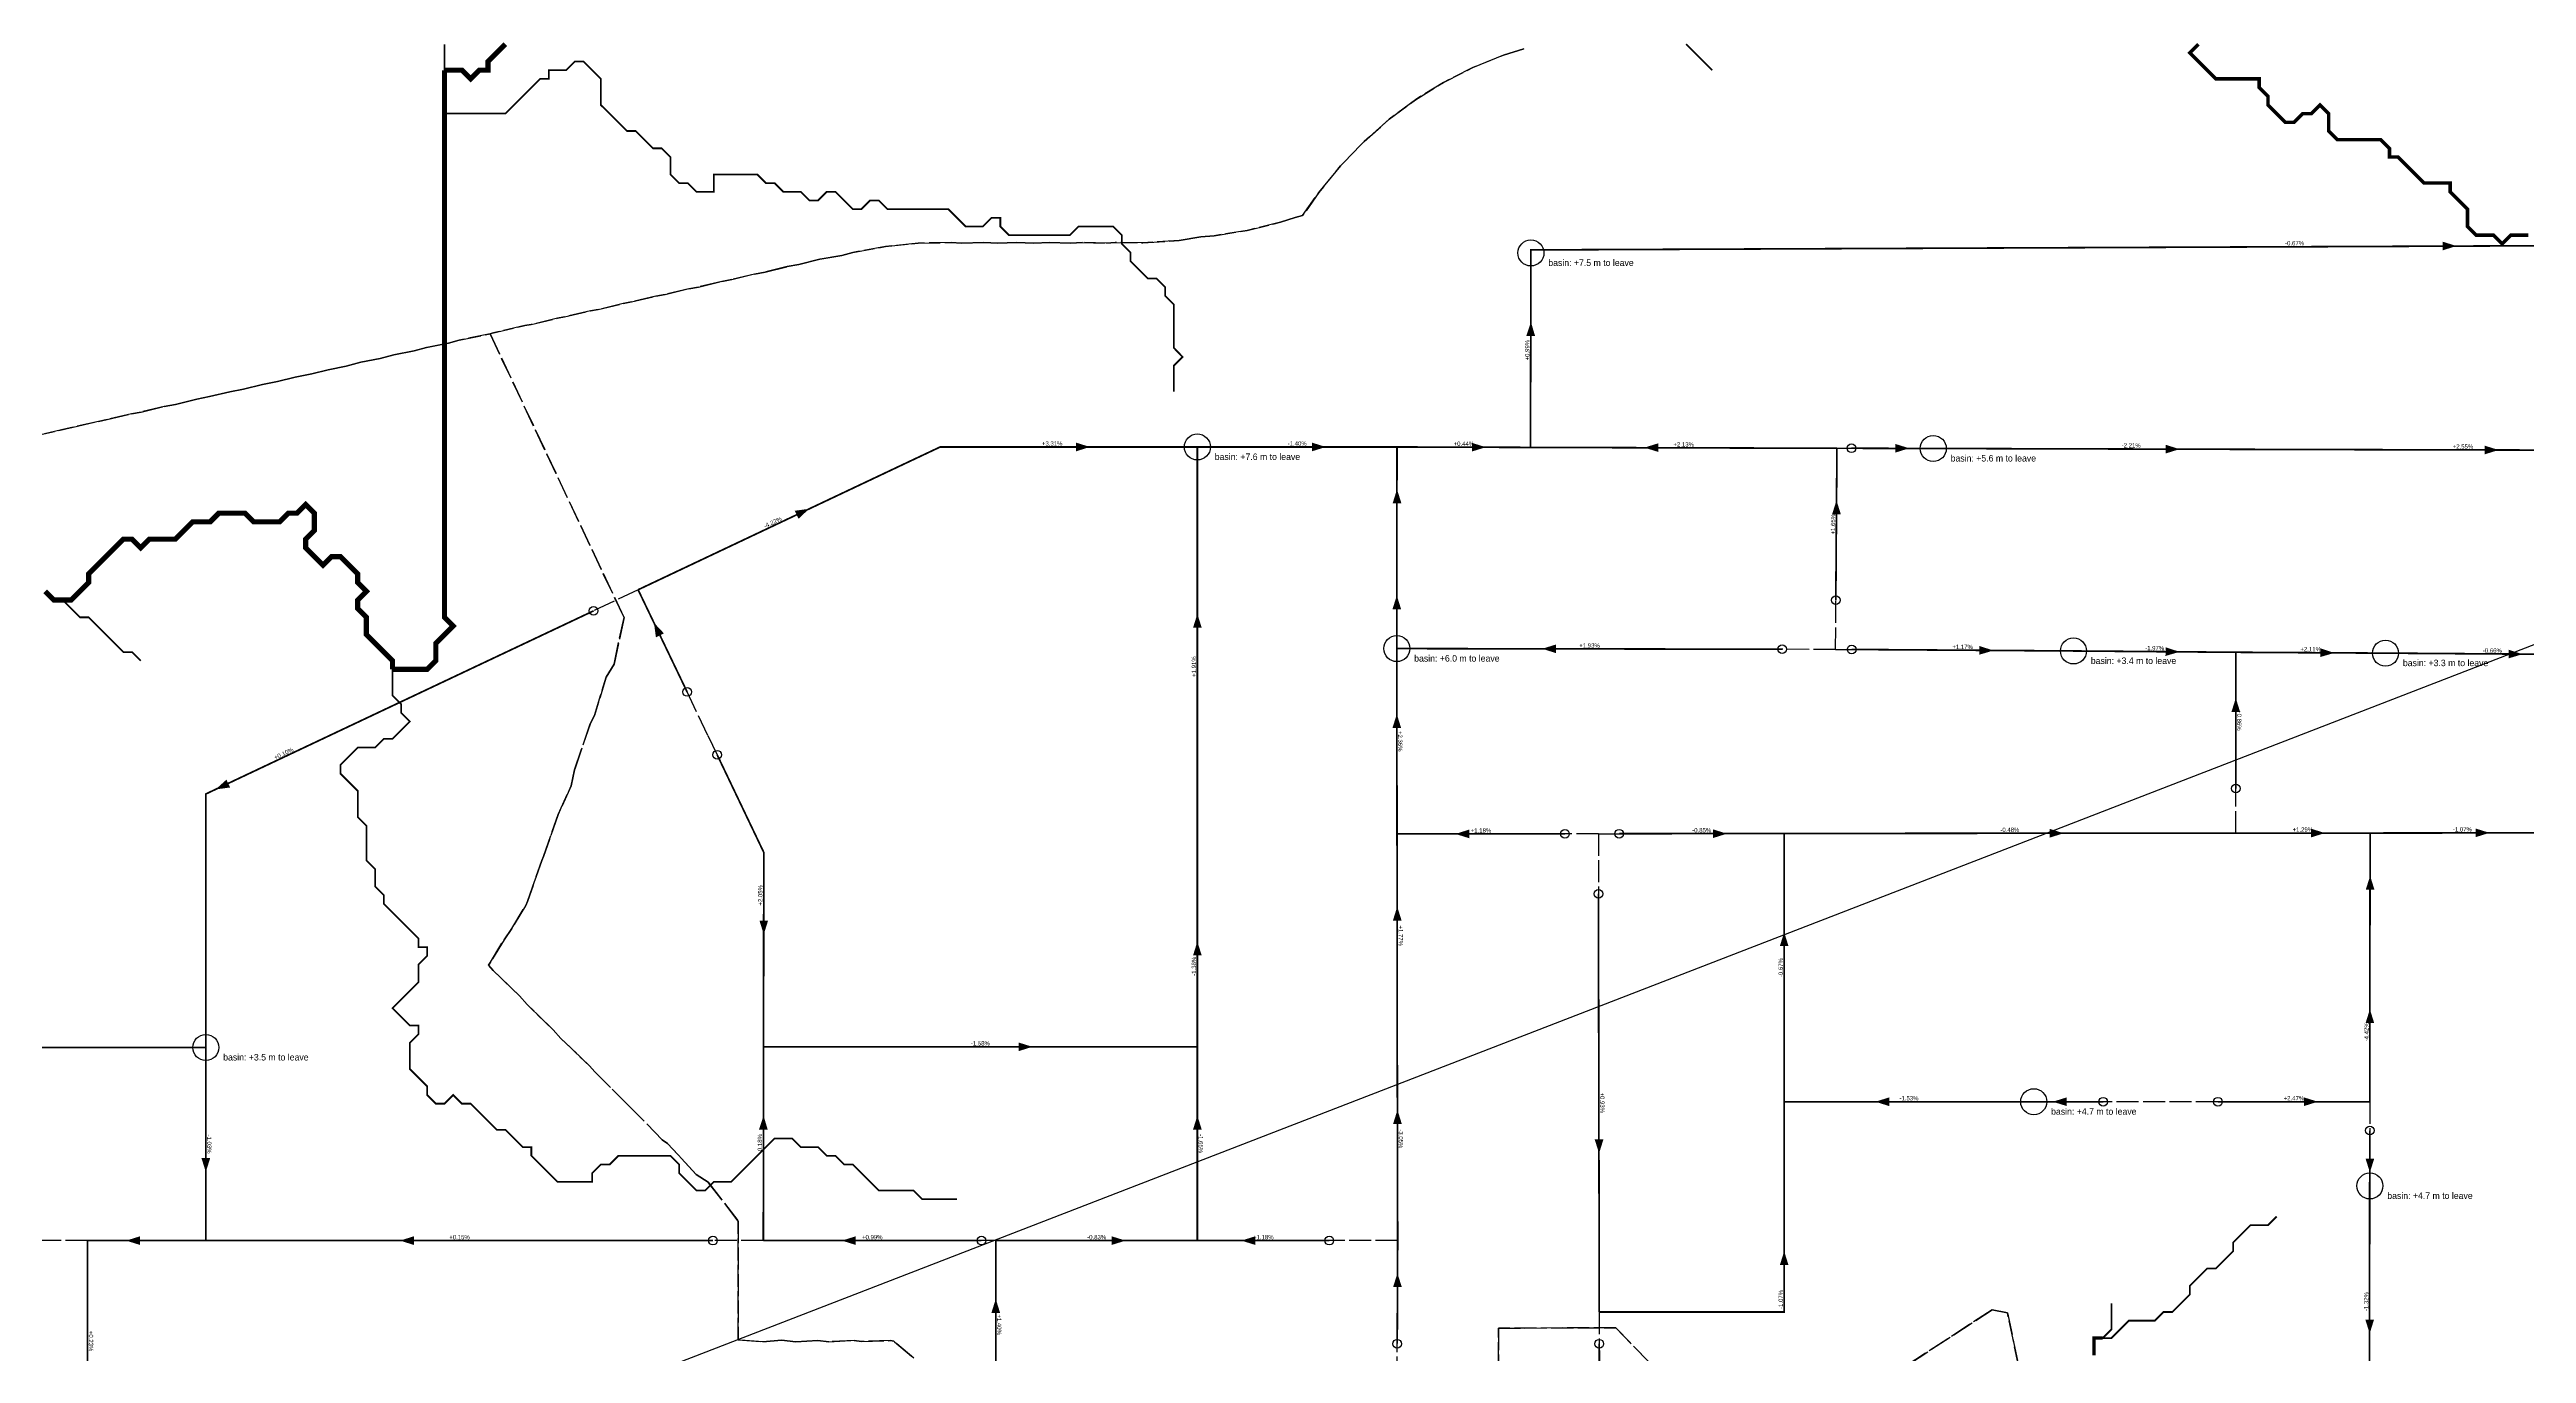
# Model space of a CAD drawing. Header units: metres. Extents: x 442821 to 452274, y 2561971 to 2571293.
# Drawn here: x 443657 to 444798, y 2565469 to 2566070 of the extents above; entities that cross this region are included whole.
import ezdxf
from ezdxf.enums import TextEntityAlignment as Align

# ---------------------------------------------------------------- set-up
doc = ezdxf.new("R2010")
doc.units = ezdxf.units.M
doc.header["$LTSCALE"] = 8
doc.linetypes.add('DASHDOT', pattern=[3.556, 2.54, -0.508, 0, -0.508])
doc.linetypes.add('DASHED', pattern=[1.524, 1.27, -0.254])
for name, color, linetype in [('A_ARROWS', 7, 'Continuous'), ('A_BASINS', 1, 'Continuous'), ('A_BRANCH', 7, 'Continuous'), ('A_BUILT_2006', 252, 'Continuous'), ('A_CATCHMENTS', 7, 'Continuous'), ('A_GRADIENT', 8, 'Continuous'), ('A_HEAD_GAP', 8, 'Continuous'), ('A_HEADS', 8, 'Continuous'), ('A_LATERAL', 7, 'Continuous'), ('A_STREAMS', 5, 'Continuous')]:
    doc.layers.add(name, color=color, linetype=linetype)

msp = doc.modelspace()

# ---------------------------------------------------------------- linework, layer by layer
at = {"layer": 'A_ARROWS', "color": 3}
for points in [[(444766.1, 2565979), (444759.7, 2565977), (444759.7, 2565981)], [(444339.6, 2565944), (444341.5, 2565937.6), (444337.5, 2565937.6)], [(444136.4, 2565886.4), (444130, 2565884.4), (444130, 2565888.4)], [(444245.1, 2565886.4), (444238.7, 2565884.4), (444238.7, 2565888.4)], [(444318.8, 2565886.3), (444312.4, 2565884.3), (444312.4, 2565888.3)], [(444391.9, 2565886.1), (444398.3, 2565888.1), (444398.3, 2565884.1)], [(444513.9, 2565885.8), (444507.5, 2565883.8), (444507.5, 2565887.8)], [(444638.5, 2565885.4), (444632.1, 2565883.4), (444632.1, 2565887.4)], [(444785.5, 2565885), (444779.1, 2565883), (444779.1, 2565887)], [(444277.9, 2565866.9), (444279.9, 2565860.5), (444275.9, 2565860.5)], [(444480.4, 2565861.8), (444482.4, 2565855.4), (444478.4, 2565855.4)], [(444007, 2565857.9), (444002.1, 2565853.3), (444000.4, 2565857)], [(444277.8, 2565818), (444279.8, 2565811.6), (444275.8, 2565811.6)], [(443935.5, 2565805.4), (443940.1, 2565800.5), (443936.4, 2565798.7)], [(444185.9, 2565809.5), (444187.9, 2565803.1), (444183.9, 2565803.1)], [(444344.8, 2565793.4), (444351.2, 2565795.4), (444351.2, 2565791.4)], [(444552.7, 2565792.6), (444546.3, 2565790.7), (444546.3, 2565794.7)], [(444638.5, 2565792), (444632, 2565790.1), (444632.1, 2565794.1)], [(444709.8, 2565791.5), (444703.3, 2565789.6), (444703.4, 2565793.6)], [(444796.5, 2565790.9), (444790.1, 2565789), (444790.1, 2565793)], [(444664.4, 2565770.7), (444666.4, 2565764.3), (444662.4, 2565764.3)], [(444277.8, 2565763.3), (444279.8, 2565756.9), (444275.8, 2565756.9)], [(444304.8, 2565708.1), (444311.2, 2565710.1), (444311.2, 2565706.1)], [(444429.9, 2565708.2), (444423.5, 2565706.2), (444423.5, 2565710.2)], [(444585.1, 2565708.4), (444578.7, 2565706.4), (444578.7, 2565710.4)], [(444705.5, 2565708.5), (444699.1, 2565706.5), (444699.1, 2565710.5)], [(444781.3, 2565708.6), (444774.9, 2565706.6), (444774.9, 2565710.6)], [(444726.3, 2565688.8), (444728.3, 2565682.4), (444724.3, 2565682.4)], [(443986.1, 2565661.8), (443984.1, 2565668.2), (443988.1, 2565668.2)], [(444278, 2565674.6), (444280, 2565668.2), (444276, 2565668.2)], [(444185.9, 2565658.5), (444187.9, 2565652.1), (444183.9, 2565652.1)], [(444456.3, 2565662.8), (444458.3, 2565656.4), (444454.3, 2565656.4)], [(444726.2, 2565627.3), (444728.2, 2565620.9), (444724.2, 2565620.9)], [(444109.9, 2565610), (444103.5, 2565608), (444103.5, 2565612)], [(444498.3, 2565584.7), (444504.7, 2565586.7), (444504.7, 2565582.7)], [(444580.1, 2565584.7), (444586.5, 2565586.7), (444586.5, 2565582.7)], [(444702.2, 2565584.7), (444695.8, 2565582.7), (444695.8, 2565586.7)], [(443986, 2565578.3), (443987.9, 2565571.9), (443983.9, 2565571.9)], [(444185.9, 2565578.3), (444187.9, 2565571.9), (444183.9, 2565571.9)], [(444278.1, 2565580.9), (444280.1, 2565574.5), (444276.1, 2565574.5)], [(444371, 2565560.9), (444369, 2565567.3), (444373, 2565567.3)], [(444726.2, 2565552.1), (444724.2, 2565558.5), (444728.2, 2565558.5)], [(444022.1, 2565520.7), (444028.5, 2565522.7), (444028.5, 2565518.7)], [(444152.8, 2565520.7), (444146.4, 2565518.7), (444146.4, 2565522.7)], [(444206.2, 2565520.7), (444212.6, 2565522.7), (444212.6, 2565518.7)], [(444456.3, 2565515.8), (444458.3, 2565509.4), (444454.3, 2565509.4)], [(444278.1, 2565505.7), (444280.1, 2565499.3), (444276.1, 2565499.3)], [(444093, 2565493.8), (444095, 2565487.4), (444091, 2565487.4)], [(444726.1, 2565477.9), (444724.1, 2565484.3), (444728.1, 2565484.3)]]:
    msp.add_solid(points, dxfattribs=at)
at = {"layer": 'A_ARROWS', "color": 2}
for points in [[(443733.5, 2565728.6), (443738.5, 2565733.1), (443740.2, 2565729.5)], [(443729, 2565552.3), (443727, 2565558.7), (443731, 2565558.7)], [(443692.3, 2565520.7), (443698.7, 2565522.7), (443698.7, 2565518.7)], [(443818.5, 2565520.7), (443824.9, 2565522.7), (443824.9, 2565518.7)]]:
    msp.add_solid(points, dxfattribs=at)
at = {"layer": 'A_BASINS', "color": 1}
for centre in [(444339.6, 2565975.8), (444185.9, 2565886.4), (444525, 2565885.7), (444277.8, 2565793.5), (444589.6, 2565792.4), (444733.4, 2565791.4), (443729, 2565609.7), (444571.3, 2565584.7), (444726.2, 2565545.9)]:
    msp.add_circle(centre, 6, dxfattribs=at)
at = {"layer": 'A_BRANCH', "color": 3, "const_width": 0.8}
for points in [[(444480.1, 2565815.8), (444480.6, 2565885.8)], [(444487.3, 2565885.8), (444525, 2565885.7)], [(443950.8, 2565773.5), (443928.2, 2565820.6)], [(444455.4, 2565793.2), (444277.8, 2565793.5)], [(444664.4, 2565729), (444664.4, 2565791.8)], [(444355.3, 2565708.1), (444277.9, 2565708.1)], [(444370.7, 2565680.5), (444371.1, 2565487.8)], [(444603.3, 2565584.7), (444571.3, 2565584.7)], [(444726.2, 2565571.4), (444726.1, 2565545.9)], [(444086.4, 2565520.7), (443985.9, 2565520.7)], [(444093, 2565443.4), (444093, 2565520.7)], [(444246.7, 2565520.7), (444185.9, 2565520.7)], [(444278, 2565473.2), (444278.2, 2565520.7)]]:
    msp.add_lwpolyline(points, dxfattribs=at)
at = {"layer": 'A_BRANCH', "color": 2, "linetype": 'DASHED', "const_width": 0.8}
for points in [[(443907.7, 2565810.9), (443729, 2565726.5), (443729, 2565609.7)], [(443413.7, 2565547.3), (443413.7, 2565609.7), (443729, 2565609.7)], [(443962.7, 2565520.7), (443729, 2565520.7)]]:
    msp.add_lwpolyline(points, dxfattribs=at)
at = {"layer": 'A_BRANCH', "color": 2, "const_width": 0.8}
msp.add_lwpolyline([(444371.1, 2565473.2), (444371.3, 2565398.7)], dxfattribs=at)
at = {"layer": 'A_BUILT_2006', "color": 252}
msp.add_lwpolyline([(444422.4, 2563343.7), (444425.8, 2563359.7), (444354.3, 2563402.3), (444079.1, 2562950.6), (443944.5, 2563054.6), (443895.5, 2563534.9), (443894.2, 2564981.6), (443353.4, 2565026.3), (443356.8, 2565236.3), (445139.7, 2565926.1), (445353.1, 2566067)], dxfattribs=at)
at = {"layer": 'A_CATCHMENTS', "color": 1, "linetype": 'DASHED'}
msp.add_lwpolyline([(444336.3, 2566069.9), (444327, 2566067), (444312.8, 2566061.2), (444299.3, 2566054.4), (444286.4, 2566046.4), (444274.3, 2566037.4), (444262.8, 2566027.2), (444251.9, 2566015.9), (444241.8, 2566003.6), (444234.4, 2565993), (444231, 2565992.2), (444224.2, 2565990), (444208.9, 2565986.2), (444193.6, 2565983.7), (444187.5, 2565983.2), (444177.5, 2565981.6), (444160.8, 2565980.4), (444148, 2565980.6), (444144.1, 2565980.3), (444132.9, 2565980.6), (444127.4, 2565980.3), (444117.8, 2565980.6), (444110.6, 2565980.3), (444102.6, 2565980.6), (444093.9, 2565980.3), (444087.5, 2565980.6), (444077.2, 2565980.3), (444072.4, 2565980.6), (444057.3, 2565980.3), (444042.2, 2565978.7), (444027.1, 2565976), (444022.1, 2565974.7), (444012, 2565972.9), (444002.3, 2565970.5), (443996.9, 2565969.5), (443986.8, 2565967), (443981.8, 2565966.1), (443971.4, 2565963.6), (443966.7, 2565962.7), (443956, 2565960.1), (443951.6, 2565959.3), (443940.6, 2565956.7), (443936.4, 2565955.9), (443925.2, 2565953.2), (443921.3, 2565952.5), (443909.8, 2565949.7), (443906.2, 2565949.1), (443894.3, 2565946.3), (443891.1, 2565945.7), (443878.9, 2565942.8), (443876, 2565942.3), (443860.9, 2565938.8), (443860, 2565938.5), (443845.8, 2565935.6), (443840.8, 2565934.3), (443830.7, 2565932.2), (443825, 2565930.7), (443815.6, 2565928.8), (443809.3, 2565927.2), (443800.5, 2565925.4), (443793.6, 2565923.7), (443785.4, 2565922), (443777.9, 2565920.1), (443770.2, 2565918.6), (443762.1, 2565916.6), (443755.1, 2565915.2), (443746.4, 2565913.1), (443740, 2565911.8), (443730.7, 2565909.6), (443724.9, 2565908.4), (443715, 2565906), (443709.8, 2565905), (443699.2, 2565902.5), (443694.7, 2565901.6), (443683.5, 2565899), (443679.6, 2565898.2), (443667.8, 2565895.5), (443664.5, 2565894.8), (443649.4, 2565891.3)], dxfattribs=at)
at = {"layer": 'A_CATCHMENTS', "color": 3, "linetype": 'DASHED'}
for points in [[(444055.2, 2565466.6), (444046.4, 2565474), (444046.1, 2565474.3), (444044.5, 2565474.6), (444031.2, 2565474.2), (444027.8, 2565474.7), (444016.1, 2565474.1), (444011, 2565474.7), (444000.9, 2565474.1), (444000.9, 2565474.1), (443994.2, 2565474.8), (443985.7, 2565474.1), (443974.3, 2565475), (443974.3, 2565529.7), (443960.5, 2565547.6), (443954.9, 2565551.2), (443941.8, 2565565.5), (443939.3, 2565567.2), (443923.8, 2565583), (443923.5, 2565583.3), (443908.2, 2565598.4), (443905.8, 2565601.2), (443892.6, 2565613.9), (443889, 2565617.9), (443877, 2565629.5), (443873.5, 2565633.5), (443861.4, 2565645.2), (443859.2, 2565647.6), (443860.2, 2565649), (443866.4, 2565659.3), (443870, 2565664.5), (443876.3, 2565675), (443876.5, 2565675.1), (443877.3, 2565677), (443883.8, 2565695.9), (443884.6, 2565697.7), (443891.3, 2565717), (443897.4, 2565730.2), (443898.9, 2565737.6), (443906.2, 2565759.1), (443908.1, 2565762.7), (443913.5, 2565780.4), (443917.1, 2565786.3), (443921.7, 2565807.8), (443860, 2565938.5), (443860.9, 2565938.8), (443876, 2565942.3), (443878.9, 2565942.8), (443891.1, 2565945.7), (443894.3, 2565946.3), (443906.2, 2565949.1), (443909.8, 2565949.7), (443921.3, 2565952.5), (443925.2, 2565953.2), (443936.4, 2565955.9), (443940.6, 2565956.7), (443951.6, 2565959.3), (443956, 2565960.1), (443966.7, 2565962.7), (443971.4, 2565963.6), (443981.8, 2565966.1), (443986.8, 2565967), (443996.9, 2565969.5), (444002.3, 2565970.5), (444012, 2565972.9), (444022.1, 2565974.7), (444027.1, 2565976), (444042.2, 2565978.7), (444057.3, 2565980.3), (444072.4, 2565980.6), (444077.2, 2565980.3), (444087.5, 2565980.6), (444093.9, 2565980.3), (444102.6, 2565980.6), (444110.6, 2565980.3), (444117.8, 2565980.6), (444127.4, 2565980.3), (444132.9, 2565980.6), (444144.1, 2565980.3), (444148, 2565980.6), (444160.8, 2565980.4), (444177.5, 2565981.6), (444187.5, 2565983.2), (444193.6, 2565983.7), (444208.9, 2565986.2), (444224.2, 2565990), (444231, 2565992.2), (444234.4, 2565993), (444241.8, 2566003.6), (444251.9, 2566015.9), (444262.8, 2566027.2), (444274.3, 2566037.4), (444286.4, 2566046.4), (444299.3, 2566054.4), (444312.8, 2566061.2), (444327, 2566067), (444336.3, 2566069.9)], [(444587.1, 2565354.4), (444559.2, 2565487.4), (444552.1, 2565488.8), (444503.8, 2565457.3)], [(444393.9, 2565464.8), (444378.7, 2565480.5), (444324.6, 2565480.4), (444324.6, 2565463.8)]]:
    msp.add_lwpolyline(points, dxfattribs=at)
at = {"layer": 'A_CATCHMENTS', "color": 2, "linetype": 'DASHED'}
for points in [[(443649.4, 2565891.3), (443664.5, 2565894.8), (443667.8, 2565895.5), (443679.6, 2565898.2), (443683.5, 2565899), (443694.7, 2565901.6), (443699.2, 2565902.5), (443709.8, 2565905), (443715, 2565906), (443724.9, 2565908.4), (443730.7, 2565909.6), (443740, 2565911.8), (443746.4, 2565913.1), (443755.1, 2565915.2), (443762.1, 2565916.6), (443770.2, 2565918.6), (443777.9, 2565920.1), (443785.4, 2565922), (443793.6, 2565923.7), (443800.5, 2565925.4), (443809.3, 2565927.2), (443815.6, 2565928.8), (443825, 2565930.7), (443830.7, 2565932.2), (443840.8, 2565934.3), (443845.8, 2565935.6), (443860, 2565938.5), (443921.7, 2565807.8), (443917.1, 2565786.3), (443913.5, 2565780.4), (443908.1, 2565762.7), (443906.2, 2565759.1), (443898.9, 2565737.6), (443897.4, 2565730.2), (443891.3, 2565717), (443884.6, 2565697.7), (443883.8, 2565695.9), (443877.3, 2565677), (443876.5, 2565675.1), (443876.3, 2565675), (443870, 2565664.5), (443866.4, 2565659.3), (443860.2, 2565649), (443859.2, 2565647.6), (443861.4, 2565645.2), (443873.5, 2565633.5), (443877, 2565629.5), (443889, 2565617.9), (443892.6, 2565613.9), (443905.8, 2565601.2), (443908.2, 2565598.4), (443923.5, 2565583.3), (443923.8, 2565583), (443939.3, 2565567.2), (443941.8, 2565565.5), (443954.9, 2565551.2), (443960.5, 2565547.6), (443974.3, 2565529.7), (443974.3, 2565475), (443985.7, 2565474.1), (443994.2, 2565474.8), (444000.9, 2565474.1), (444011, 2565474.7), (444016.1, 2565474.1), (444027.8, 2565474.7), (444031.2, 2565474.2), (444044.5, 2565474.6), (444046.1, 2565474.3), (444046.4, 2565474), (444055.2, 2565466.6)], [(444503.8, 2565457.3), (444552.1, 2565488.8), (444559.2, 2565487.4), (444587.1, 2565354.4)], [(444324.6, 2565463.8), (444324.6, 2565480.4), (444378.7, 2565480.5), (444393.9, 2565464.8)]]:
    msp.add_lwpolyline(points, dxfattribs=at)
at = {"layer": 'A_HEAD_GAP', "color": 8, "linetype": 'DASHED'}
for points in [[(444480.6, 2565885.8), (444487.3, 2565885.8)], [(443928.2, 2565820.6), (443907.7, 2565810.9)], [(444480, 2565793.1), (444480.1, 2565815.8)], [(444480, 2565793.1), (444455.4, 2565793.2)], [(444480, 2565793.1), (444487.4, 2565793.1)], [(443960.4, 2565753.4), (443950.8, 2565773.5)], [(443960.4, 2565753.4), (443964.6, 2565744.6)], [(444664.4, 2565708.5), (444664.4, 2565729)], [(444370.7, 2565708.2), (444355.3, 2565708.1)], [(444370.7, 2565708.2), (444370.7, 2565680.5)], [(444370.7, 2565708.2), (444380.3, 2565708.2)], [(444656.2, 2565584.7), (444603.3, 2565584.7)], [(444726.2, 2565584.7), (444726.2, 2565571.4)], [(443674.5, 2565520.7), (443650.2, 2565520.7)], [(443985.9, 2565520.7), (443962.7, 2565520.7)], [(444093, 2565520.7), (444086.4, 2565520.7)], [(444278.2, 2565520.7), (444246.7, 2565520.7)], [(444371.1, 2565487.8), (444371.1, 2565473.2)], [(444277.9, 2565457.1), (444278, 2565473.2)]]:
    msp.add_lwpolyline(points, dxfattribs=at)
at = {"layer": 'A_HEADS', "color": 3}
for centre in [(444487.3, 2565885.8), (444480.1, 2565815.8), (444455.4, 2565793.2), (444487.4, 2565793.1), (443950.8, 2565773.5), (443964.6, 2565744.6), (444664.4, 2565729), (444355.3, 2565708.1), (444380.3, 2565708.2), (444370.7, 2565680.5), (444603.3, 2565584.7), (444656.2, 2565584.7), (444726.2, 2565571.4), (444086.4, 2565520.7), (444246.7, 2565520.7), (444278, 2565473.2)]:
    msp.add_circle(centre, 2, dxfattribs=at)
at = {"layer": 'A_HEADS', "color": 2}
for centre in [(443907.7, 2565810.9), (443962.7, 2565520.7), (444371.1, 2565473.2)]:
    msp.add_circle(centre, 2, dxfattribs=at)
at = {"layer": 'A_LATERAL', "color": 3, "const_width": 0.8}
for points in [[(444339.4, 2565886.2), (444339.6, 2565975.8)], [(444053.6, 2565879.9), (444067.4, 2565886.4), (444185.9, 2565886.4)], [(444185.9, 2565684.1), (444185.9, 2565886.4)], [(444277.8, 2565827.7), (444277.9, 2565886.4)], [(444480.6, 2565885.8), (444339.4, 2565886.2)], [(444707.5, 2565885.2), (444830.8, 2565884.9)], [(444277.9, 2565708.1), (444277.8, 2565793.5)], [(444487.4, 2565793.1), (444589.6, 2565792.4)], [(444664.4, 2565791.8), (444733.4, 2565791.4)], [(443964.6, 2565744.6), (443986.1, 2565699.6), (443986, 2565610)], [(444278, 2565614.4), (444277.9, 2565708.1)], [(444664.4, 2565708.5), (444726.3, 2565708.5)], [(444726.2, 2565649.1), (444726.3, 2565708.5)], [(444656.2, 2565584.7), (444726.2, 2565584.7)]]:
    msp.add_lwpolyline(points, dxfattribs=at)
at = {"layer": 'A_LATERAL', "color": 3, "linetype": 'DASHDOT', "const_width": 0.8}
for points in [[(444339.6, 2565975.8), (444339.6, 2565977.2), (445044.7, 2565980.1)], [(444185.9, 2565886.4), (444277.9, 2565886.4)], [(444525, 2565885.7), (444707.5, 2565885.2)], [(443928.2, 2565820.6), (444053.6, 2565879.9)], [(444277.8, 2565793.5), (444277.8, 2565827.7)], [(444589.6, 2565792.4), (444664.4, 2565791.8)], [(444733.4, 2565791.4), (444831.9, 2565790.7)], [(444380.3, 2565708.2), (444456.3, 2565708.3)], [(444456.3, 2565708.3), (444664.4, 2565708.5)], [(444456.3, 2565584.7), (444456.3, 2565708.3)], [(444726.3, 2565708.5), (444811.3, 2565708.6)], [(444185.9, 2565610), (444185.9, 2565684.1)], [(444726.2, 2565584.7), (444726.2, 2565649.1)], [(443985.9, 2565520.7), (443986, 2565610)], [(443986, 2565610), (444185.9, 2565610)], [(444185.9, 2565520.7), (444185.9, 2565610)], [(444278.2, 2565520.7), (444278, 2565614.4)], [(444371.1, 2565487.8), (444456.3, 2565487.8), (444456.3, 2565584.7)], [(444571.3, 2565584.7), (444456.3, 2565584.7)], [(444726.1, 2565545.9), (444726, 2565439.2)], [(444093, 2565520.7), (444185.9, 2565520.7)]]:
    msp.add_lwpolyline(points, dxfattribs=at)
at = {"layer": 'A_LATERAL', "color": 3, "linetype": 'DASHED', "const_width": 0.8}
msp.add_lwpolyline([(444277.9, 2565886.4), (444339.4, 2565886.2)], dxfattribs=at)
at = {"layer": 'A_LATERAL', "color": 2, "linetype": 'DASHDOT', "const_width": 0.8}
for points in [[(443729, 2565609.7), (443729, 2565520.7)], [(443729, 2565520.7), (443674.5, 2565520.7)]]:
    msp.add_lwpolyline(points, dxfattribs=at)
at = {"layer": 'A_LATERAL', "color": 2, "linetype": 'DASHED', "const_width": 0.8}
msp.add_lwpolyline([(443674.5, 2565520.7), (443674.5, 2565428)], dxfattribs=at)
at = {"layer": 'A_STREAMS', "color": 5}
for points, const_width in [([(443867, 2566072), (443863, 2566068), (443859, 2566064), (443859, 2566060), (443855, 2566060), (443851, 2566056), (443847, 2566060), (443843, 2566060), (443839, 2566060)], 2.4), ([(443839, 2566072), (443839, 2566068), (443839, 2566064), (443839, 2566060)], 0.8), ([(444423.1, 2566060), (444419.1, 2566064), (444415.1, 2566068), (444411.1, 2566072)], 0.8), ([(444799.2, 2565984), (444795.2, 2565984), (444791.2, 2565984), (444787.2, 2565980), (444783.2, 2565984), (444779.2, 2565984), (444775.2, 2565984), (444771.2, 2565988), (444771.2, 2565992), (444771.2, 2565996), (444767.2, 2566000), (444763.2, 2566004), (444763.2, 2566008), (444759.2, 2566008), (444755.2, 2566008), (444751.2, 2566008), (444747.2, 2566012), (444743.2, 2566016), (444739.2, 2566020), (444735.2, 2566020), (444735.2, 2566024), (444731.2, 2566028), (444727.2, 2566028), (444723.2, 2566028), (444719.2, 2566028), (444715.2, 2566028), (444711.2, 2566028), (444707.2, 2566032), (444707.2, 2566036), (444707.2, 2566040), (444703.2, 2566044), (444699.2, 2566040), (444695.2, 2566040), (444691.2, 2566036), (444687.2, 2566036), (444683.2, 2566040), (444679.2, 2566044), (444679.2, 2566048), (444675.2, 2566052), (444675.2, 2566056), (444671.2, 2566056), (444667.2, 2566056), (444663.2, 2566056), (444659.2, 2566056), (444655.2, 2566056), (444651.2, 2566060), (444647.2, 2566064), (444643.2, 2566068), (444647.2, 2566072)], 1.6), ([(443839, 2566060), (443839, 2566056), (443839, 2566052), (443839, 2566048), (443839, 2566044), (443839, 2566040)], 2.4), ([(444175.1, 2565911.9), (444175.1, 2565915.9), (444175.1, 2565919.9), (444175.1, 2565923.9), (444179.1, 2565927.9), (444175.1, 2565932), (444175.1, 2565936), (444175.1, 2565940), (444175.1, 2565944), (444175.1, 2565948), (444175.1, 2565952), (444171.1, 2565956), (444171.1, 2565960), (444167.1, 2565964), (444163.1, 2565964), (444159.1, 2565968), (444155.1, 2565972), (444155.1, 2565976), (444151.1, 2565980), (444151.1, 2565984), (444147.1, 2565988), (444143.1, 2565988), (444139.1, 2565988), (444135.1, 2565988), (444131.1, 2565988), (444127.1, 2565984), (444123.1, 2565984), (444119.1, 2565984), (444115.1, 2565984), (444111.1, 2565984), (444107.1, 2565984), (444103.1, 2565984), (444099.1, 2565984), (444095.1, 2565988), (444095.1, 2565992), (444091.1, 2565992), (444087.1, 2565988), (444083.1, 2565988), (444079.1, 2565988), (444075.1, 2565992), (444071.1, 2565996), (444067.1, 2565996), (444063.1, 2565996), (444059.1, 2565996), (444055.1, 2565996), (444051.1, 2565996), (444047.1, 2565996), (444043.1, 2565996), (444039.1, 2566000), (444035.1, 2566000), (444031.1, 2565996), (444027.1, 2565996), (444023.1, 2566000), (444019.1, 2566004), (444015.1, 2566004), (444011.1, 2566000), (444007.1, 2566000), (444003.1, 2566004), (443999.1, 2566004), (443995.1, 2566004), (443991.1, 2566008), (443987.1, 2566008), (443983.1, 2566012), (443979.1, 2566012), (443975.1, 2566012), (443971.1, 2566012), (443967.1, 2566012), (443963.1, 2566012), (443963.1, 2566008), (443963.1, 2566004), (443959.1, 2566004), (443955.1, 2566004), (443951.1, 2566008), (443947.1, 2566008), (443943.1, 2566012), (443943.1, 2566016), (443943.1, 2566020), (443939.1, 2566024), (443935.1, 2566024), (443931.1, 2566028), (443927.1, 2566032), (443923.1, 2566032), (443919.1, 2566036), (443915.1, 2566040), (443911, 2566044), (443911, 2566048), (443911, 2566052), (443911, 2566056), (443907, 2566060), (443903, 2566064), (443899, 2566064), (443895, 2566060), (443891, 2566060), (443887, 2566060), (443887, 2566056), (443883, 2566056), (443879, 2566052), (443875, 2566048), (443871, 2566044), (443867, 2566040), (443863, 2566040), (443859, 2566040), (443855, 2566040), (443851, 2566040), (443847, 2566040), (443843, 2566040), (443839, 2566040)], 0.8), ([(443839, 2566040), (443839, 2566036), (443839, 2566032), (443839, 2566028), (443839, 2566024), (443839, 2566020), (443839, 2566016), (443839, 2566012), (443839, 2566008), (443839, 2566004), (443839, 2566000), (443839, 2565996), (443839, 2565992), (443839, 2565988), (443839, 2565984), (443839, 2565980), (443839, 2565976), (443839, 2565972), (443839, 2565968), (443839, 2565964), (443839, 2565960), (443839, 2565956), (443839, 2565952), (443839, 2565948), (443839, 2565944), (443839, 2565940), (443839, 2565936), (443839, 2565932), (443839, 2565927.9), (443839, 2565923.9), (443839, 2565919.9), (443839, 2565915.9), (443839, 2565911.9), (443839, 2565907.9), (443839, 2565903.9), (443839, 2565899.9), (443839, 2565895.9), (443839, 2565891.9), (443839, 2565887.9), (443839, 2565883.9), (443839, 2565879.9), (443839, 2565875.9), (443839, 2565871.9), (443839, 2565867.9), (443839, 2565863.9), (443839, 2565859.9), (443839, 2565855.9), (443839, 2565851.9), (443839, 2565847.9), (443839, 2565843.9), (443839, 2565839.9), (443839, 2565835.9), (443839, 2565831.9), (443839, 2565827.9), (443839, 2565823.9), (443839, 2565819.9), (443839, 2565815.9), (443839, 2565811.9), (443839, 2565807.9), (443843, 2565803.9), (443839, 2565799.9), (443835, 2565795.9), (443835, 2565791.9), (443835, 2565787.9), (443831, 2565783.9), (443827, 2565783.9), (443823, 2565783.9), (443819, 2565783.9), (443815, 2565783.9)], 2.4), ([(443815, 2565783.9), (443815, 2565787.9), (443811, 2565791.9), (443807, 2565795.9), (443803, 2565799.9), (443803, 2565803.9), (443803, 2565807.9), (443799, 2565811.9), (443799, 2565815.9), (443803, 2565819.9), (443799, 2565823.9), (443799, 2565827.9), (443795, 2565831.9), (443791, 2565835.9), (443787, 2565835.9), (443783, 2565831.9), (443779, 2565835.9), (443775, 2565839.9), (443775, 2565843.9), (443779, 2565847.9), (443779, 2565851.9), (443779, 2565855.9), (443775, 2565859.9), (443771, 2565855.9), (443767, 2565855.9), (443763, 2565851.9), (443759, 2565851.9), (443755, 2565851.9), (443751, 2565851.9), (443747, 2565855.9), (443743, 2565855.9), (443739, 2565855.9), (443735, 2565855.9), (443731, 2565851.9), (443727, 2565851.9), (443723, 2565851.9), (443719, 2565847.9), (443715, 2565843.9), (443711, 2565843.9), (443707, 2565843.9), (443703, 2565843.9), (443699, 2565839.9), (443695, 2565843.9), (443691, 2565843.9), (443687, 2565839.9), (443683, 2565835.9), (443679, 2565831.9), (443675, 2565827.9), (443675, 2565823.9), (443671, 2565819.9), (443667, 2565815.9), (443663, 2565815.9)], 2.4), ([(443663, 2565815.9), (443659, 2565815.9), (443655, 2565819.9)], 2.4), ([(443699, 2565787.9), (443695, 2565791.9), (443691, 2565791.9), (443687, 2565795.9), (443683, 2565799.9), (443679, 2565803.9), (443675, 2565807.9), (443671, 2565807.9), (443667, 2565811.9), (443663, 2565815.9)], 0.8), ([(444075.1, 2565539.8), (444071.1, 2565539.8), (444067.1, 2565539.8), (444063.1, 2565539.8), (444059.1, 2565539.8), (444055.1, 2565543.8), (444051.1, 2565543.8), (444047.1, 2565543.8), (444043.1, 2565543.8), (444039.1, 2565543.8), (444035.1, 2565547.8), (444031.1, 2565551.8), (444027.1, 2565555.8), (444023.1, 2565555.8), (444019.1, 2565559.8), (444015.1, 2565559.8), (444011.1, 2565563.8), (444007.1, 2565563.8), (444003.1, 2565563.8), (443999.1, 2565567.8), (443995.1, 2565567.8), (443991.1, 2565567.8), (443987.1, 2565563.8), (443983.1, 2565559.8), (443979.1, 2565555.8), (443975.1, 2565551.8), (443971.1, 2565547.8), (443967.1, 2565547.8), (443963.1, 2565547.8), (443959.1, 2565543.8), (443955.1, 2565543.8), (443951.1, 2565547.8), (443947.1, 2565551.8), (443947.1, 2565555.8), (443943.1, 2565559.8), (443939.1, 2565559.8), (443935.1, 2565559.8), (443931.1, 2565559.8), (443927.1, 2565559.8), (443923.1, 2565559.8), (443919.1, 2565559.8), (443915.1, 2565555.8), (443911, 2565555.8), (443907, 2565551.8), (443907, 2565547.8), (443903, 2565547.8), (443899, 2565547.8), (443895, 2565547.8), (443891, 2565547.8), (443887, 2565551.8), (443883, 2565555.8), (443879, 2565559.8), (443879, 2565563.8), (443875, 2565563.8), (443871, 2565567.8), (443867, 2565571.8), (443863, 2565571.8), (443859, 2565575.8), (443855, 2565579.8), (443851, 2565583.8), (443847, 2565583.8), (443843, 2565587.8), (443839, 2565583.8), (443835, 2565583.8), (443831, 2565587.8), (443831, 2565591.8), (443827, 2565595.8), (443823, 2565599.8), (443823, 2565603.8), (443823, 2565607.8), (443823, 2565611.8), (443827, 2565615.8), (443827, 2565619.8), (443823, 2565619.8), (443819, 2565623.8), (443815, 2565627.8), (443819, 2565631.8), (443823, 2565635.8), (443827, 2565639.8), (443827, 2565643.9), (443827, 2565647.9), (443831, 2565651.9), (443831, 2565655.9), (443827, 2565655.9), (443827, 2565659.9), (443823, 2565663.9), (443819, 2565667.9), (443815, 2565671.9), (443811, 2565675.9), (443811, 2565679.9), (443807, 2565683.9), (443807, 2565687.9), (443807, 2565691.9), (443803, 2565695.9), (443803, 2565699.9), (443803, 2565703.9), (443803, 2565707.9), (443803, 2565711.9), (443799, 2565715.9), (443799, 2565719.9), (443799, 2565723.9), (443799, 2565727.9), (443795, 2565731.9), (443791, 2565735.9), (443791, 2565739.9), (443795, 2565743.9), (443799, 2565747.9), (443803, 2565747.9), (443807, 2565747.9), (443811, 2565751.9), (443815, 2565751.9), (443819, 2565755.9), (443823, 2565759.9), (443819, 2565763.9), (443819, 2565767.9), (443815, 2565771.9), (443815, 2565775.9), (443815, 2565779.9), (443815, 2565783.9)], 0.8), ([(444683.2, 2565531.8), (444679.2, 2565527.8), (444675.2, 2565527.8), (444671.2, 2565527.8), (444667.2, 2565523.8), (444663.2, 2565519.8), (444663.2, 2565515.8), (444659.2, 2565511.8), (444655.2, 2565507.8), (444651.2, 2565507.8), (444647.2, 2565503.8), (444643.2, 2565499.8), (444643.2, 2565495.8), (444639.2, 2565491.8), (444635.1, 2565487.8), (444631.1, 2565487.8), (444627.1, 2565483.8), (444623.1, 2565483.8), (444619.1, 2565483.8), (444615.1, 2565483.8), (444611.1, 2565479.8), (444607.1, 2565475.8), (444603.1, 2565475.8)], 0.8), ([(444607.1, 2565491.8), (444607.1, 2565487.8), (444607.1, 2565483.8), (444607.1, 2565479.8), (444603.1, 2565475.8)], 0.8), ([(444603.1, 2565475.8), (444599.1, 2565475.8), (444599.1, 2565471.8), (444599.1, 2565467.8)], 1.6)]:
    msp.add_lwpolyline(points, dxfattribs=dict(at, const_width=const_width))

# ---------------------------------------------------------------- texts
at = {"layer": 'A_BASINS', "color": 1}
for s, p in [('basin: +7.5 m to leave', (444347.6, 2565969.8)), ('basin: +7.6 m to leave', (444193.9, 2565880.4)), ('basin: +5.6 m to leave', (444533, 2565879.7)), ('basin: +6.0 m to leave', (444285.8, 2565787.5)), ('basin: +3.4 m to leave', (444597.6, 2565786.4)), ('basin: +3.3 m to leave', (444741.4, 2565785.4)), ('basin: +3.5 m to leave', (443737, 2565603.7)), ('basin: +4.7 m to leave', (444579.3, 2565578.7)), ('basin: +4.7 m to leave', (444734.2, 2565539.9))]:
    msp.add_text(s, height=3, dxfattribs=at).set_placement(p)
at = {"layer": 'A_GRADIENT', "color": 3}
for s, rotation, p in [('-0.67%', 0.2372, (444691.5, 2565978.7)), ('+0.99%', 89.8634, (444339.5, 2565931)), ('+0.44%', -0.1588, (444308.7, 2565886.3)), ('+2.13%', 359.8412, (444410, 2565886)), ('-2.21%', -0.1588, (444616.2, 2565885.5)), ('+2.55%', -0.1588, (444769.1, 2565885)), ('-4.22%', 25.2983, (443990.9, 2565850.2)), ('+1.65%', 89.6333, (444480.4, 2565850.8)), ('+1.93%', 359.8905, (444366.6, 2565793.3)), ('+1.17%', -0.3947, (444538.5, 2565792.7)), ('-1.97%', -0.3947, (444627, 2565792.1)), ('+2.11%', -0.3947, (444698.9, 2565791.6)), ('-0.66%', -0.3947, (444782.6, 2565791)), ('+1.91%', 90, (444185.9, 2565785.2)), ('+0.86%', 270.004, (444664.4, 2565760.4)), ('+2.36%', 270.0981, (444277.8, 2565750.8)), ('+1.18%', 0.0603, (444316.6, 2565708.1)), ('-0.85%', 0.0603, (444418.3, 2565708.2)), ('-0.48%', 0.0603, (444560.3, 2565708.4)), ('+1.29%', 0.0603, (444695.3, 2565708.5)), ('-1.07%', 0.0603, (444768.8, 2565708.6)), ('+2.05%', 89.9124, (443986.1, 2565679.8)), ('+1.77%', 270.0888, (444278, 2565661.2)), ('-1.38%', 90, (444185.9, 2565647.1)), ('-0.67%', 90, (444456.3, 2565646.5)), ('-4.42%', 89.948, (444726.2, 2565616.9)), ('+0.93%', -89.8829, (444370.9, 2565584.2)), ('-1.53%', 360, (444513.8, 2565584.7)), ('-0.18%', 89.9124, (443985.9, 2565565.4)), ('-1.65%', 270.0251, (444185.9, 2565565.4)), ('-3.05%', 270.0888, (444278.1, 2565567.6)), ('+0.99%', 360, (444036.1, 2565520.7)), ('+1.18%', 360, (444216.3, 2565520.7)), ('-1.07%', 90, (444456.3, 2565493.6)), ('-1.32%', 89.948, (444726.1, 2565492.6)), ('+1.40%', 270.0001, (444093, 2565482))]:
    msp.add_text(s, height=2, rotation=rotation, dxfattribs=at).set_placement(p, align=Align.BOTTOM_CENTER)
for s, p in [('+3.31%', (444119, 2565886.4)), ('-1.40%', (444231.9, 2565886.4)), ('-1.58%', (444085.9, 2565610)), ('+2.47%', (444691.2, 2565584.7)), ('-0.83%', (444139.5, 2565520.7))]:
    msp.add_text(s, height=2, dxfattribs=at).set_placement(p, align=Align.BOTTOM_CENTER)
at = {"layer": 'A_GRADIENT', "color": 2}
for s, rotation, p in [('+0.10%', 25.2983, (443765.6, 2565743.7)), ('-1.03%', -90, (443729, 2565565.2)), ('+0.15%', 360, (443845.9, 2565520.7)), ('+0.23%', -90, (443674.5, 2565474.4))]:
    msp.add_text(s, height=2, rotation=rotation, dxfattribs=at).set_placement(p, align=Align.BOTTOM_CENTER)

doc.saveas('drawing.dxf')
